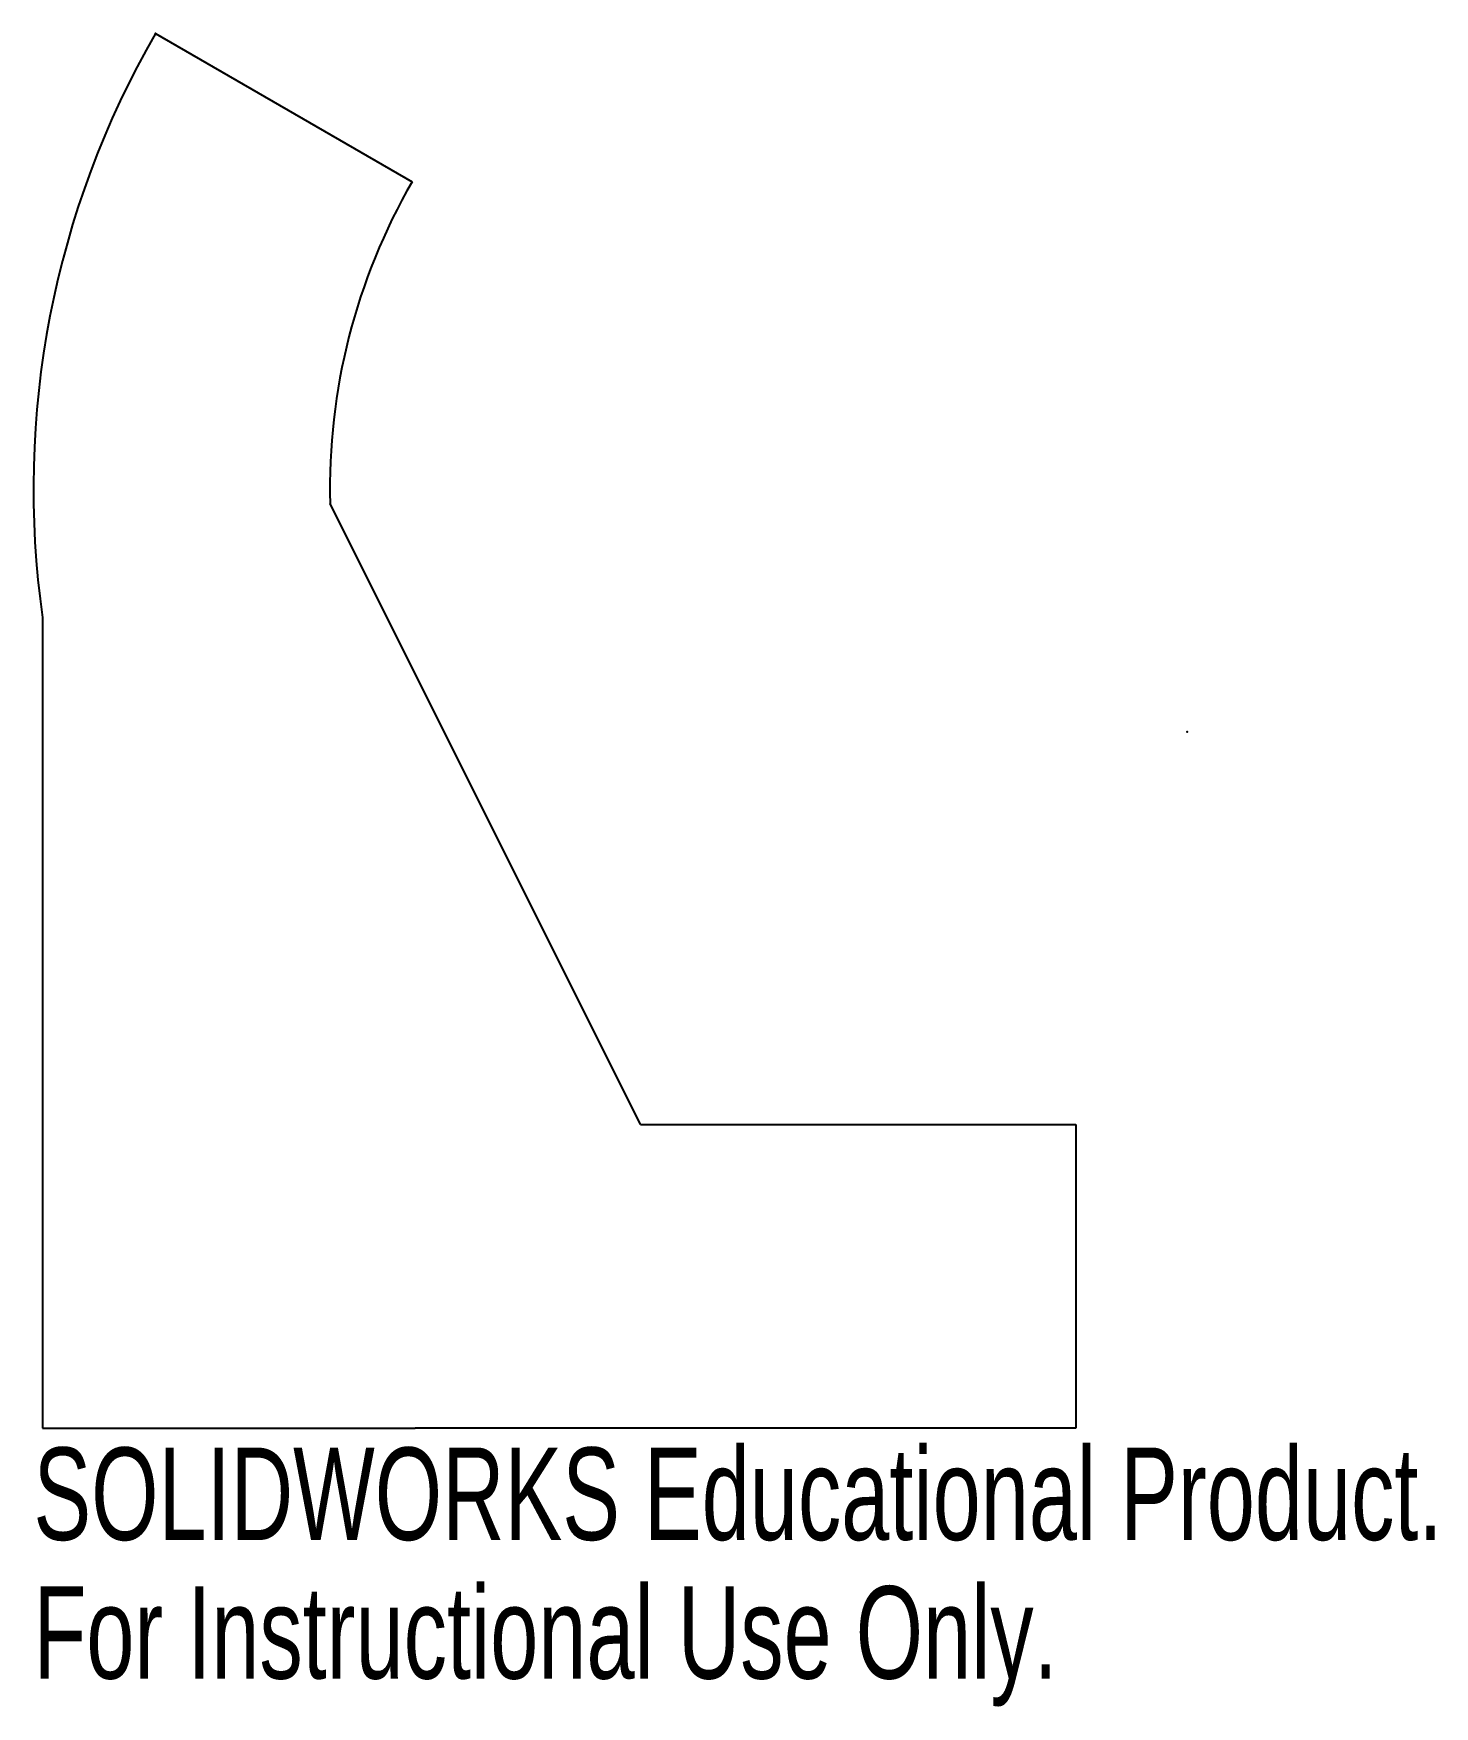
# Model space of a CAD drawing. Header units: inches. Extents: x -2.38 to 0.51, y -2.01 to 1.44.
import ezdxf

# ---------------------------------------------------------------- set-up
doc = ezdxf.new("R2010")
doc.units = ezdxf.units.IN
doc.header["$MEASUREMENT"] = 0
doc.header["$PDSIZE"] = -1
doc.styles.add('SLDTEXTSTYLE0', font='TXT', dxfattribs={"width": 0.7})

msp = doc.modelspace()

# ---------------------------------------------------------------- linework, layer by layer
at = {"color": 7, "linetype": 'Continuous'}
for p, q in [((-2.1238, 1.4375), (-1.5953, 1.1324)), ((-1.1255, -0.808), (-1.7644, 0.4698)), ((-2.3562, 0.235), (-2.3562, -1.433)), ((-1.1255, -0.808), (-0.2291, -0.808)), ((-0.2291, -0.808), (-0.2291, -1.433)), ((-2.3562, -1.433), (-1.589, -1.433)), ((-0.2291, -1.433), (-1.589, -1.433))]:
    msp.add_line(p, q, dxfattribs=at)
for radius, end in [(1.875, 188.124), (1.2648, 181.3697)]:
    msp.add_arc((-0.5, 0.5), radius, 150, end, dxfattribs=at)
for p in [(-2.1238, 1.4375), (0, 0)]:
    msp.add_point(p, dxfattribs=at)

# ---------------------------------------------------------------- texts
at = {"color": 7, "linetype": 'Continuous', "char_height": 0.1903, "attachment_point": 1, "style": 'SLDTEXTSTYLE0'}
for s, insert in [('SOLIDWORKS Educational Product.', (-2.375, -1.4732)), ('For Instructional Use Only.', (-2.375, -1.7586))]:
    msp.add_mtext(s, dxfattribs=dict(at, insert=insert))

doc.saveas('drawing.dxf')
